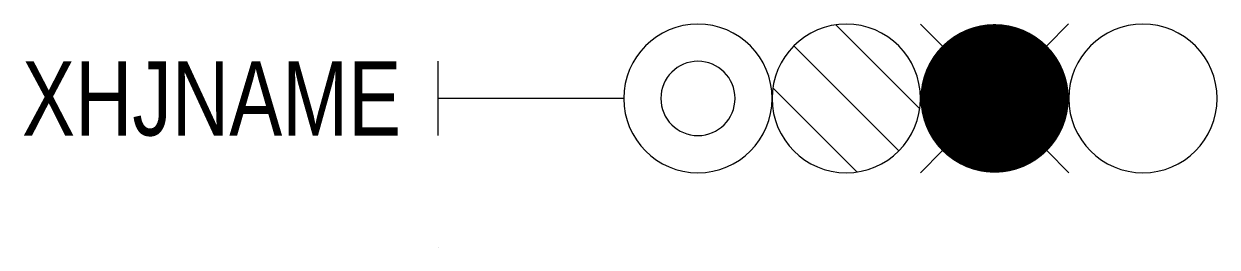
# Model space of a CAD drawing. Header units: millimetres. Extents: x -11.2 to 21, y 0 to 6.
import ezdxf
from ezdxf.enums import TextEntityAlignment as Align

# ---------------------------------------------------------------- set-up
doc = ezdxf.new("R2010")
doc.units = ezdxf.units.MM
doc.header["$MEASUREMENT"] = 0

msp = doc.modelspace()

# ---------------------------------------------------------------- linework, layer by layer
msp.add_line((0, 0.001), (0, -0.001))
at = {"color": 7}
for points in [[(5, 4, 1), (9, 4, 1)], [(6, 4, 1), (8, 4, 1)]]:
    msp.add_lwpolyline(points, format="xyb", close=True, dxfattribs=at)
at = {"color": 2}
msp.add_lwpolyline([(9, 4, 1), (13, 4, 1)], format="xyb", close=True, dxfattribs=at)
for points in [[(10.717, 5.98), (12.98, 3.717)], [(9.586, 5.414), (12.414, 2.586)], [(9.02, 4.283), (11.283, 2.02)]]:
    msp.add_lwpolyline(points, dxfattribs=at)
at = {"color": 1, "const_width": 2}
msp.add_lwpolyline([(16, 4, 1), (14, 4, 1)], format="xyb", close=True, dxfattribs=at)
at = {"color": 1}
for points in [[(13.586, 5.414), (13, 6)], [(16.995, 6.005), (16.409, 5.419)], [(13.586, 2.586), (13, 2)], [(17, 2), (16.414, 2.586)]]:
    msp.add_lwpolyline(points, dxfattribs=at)
at = {"color": 3}
msp.add_lwpolyline([(17, 4, 1), (21, 4, 1)], format="xyb", close=True, dxfattribs=at)
at = {"color": 7}
for points in [[(0, 3), (0, 5)], [(5, 4), (0, 4)]]:
    msp.add_lwpolyline(points, dxfattribs=at)

# ---------------------------------------------------------------- texts
at = {"width": 0.8}
msp.add_attdef('XHJNAME', text='X4', height=2, dxfattribs=at).set_placement((-1, 3), align=Align.RIGHT)

doc.saveas('drawing.dxf')
